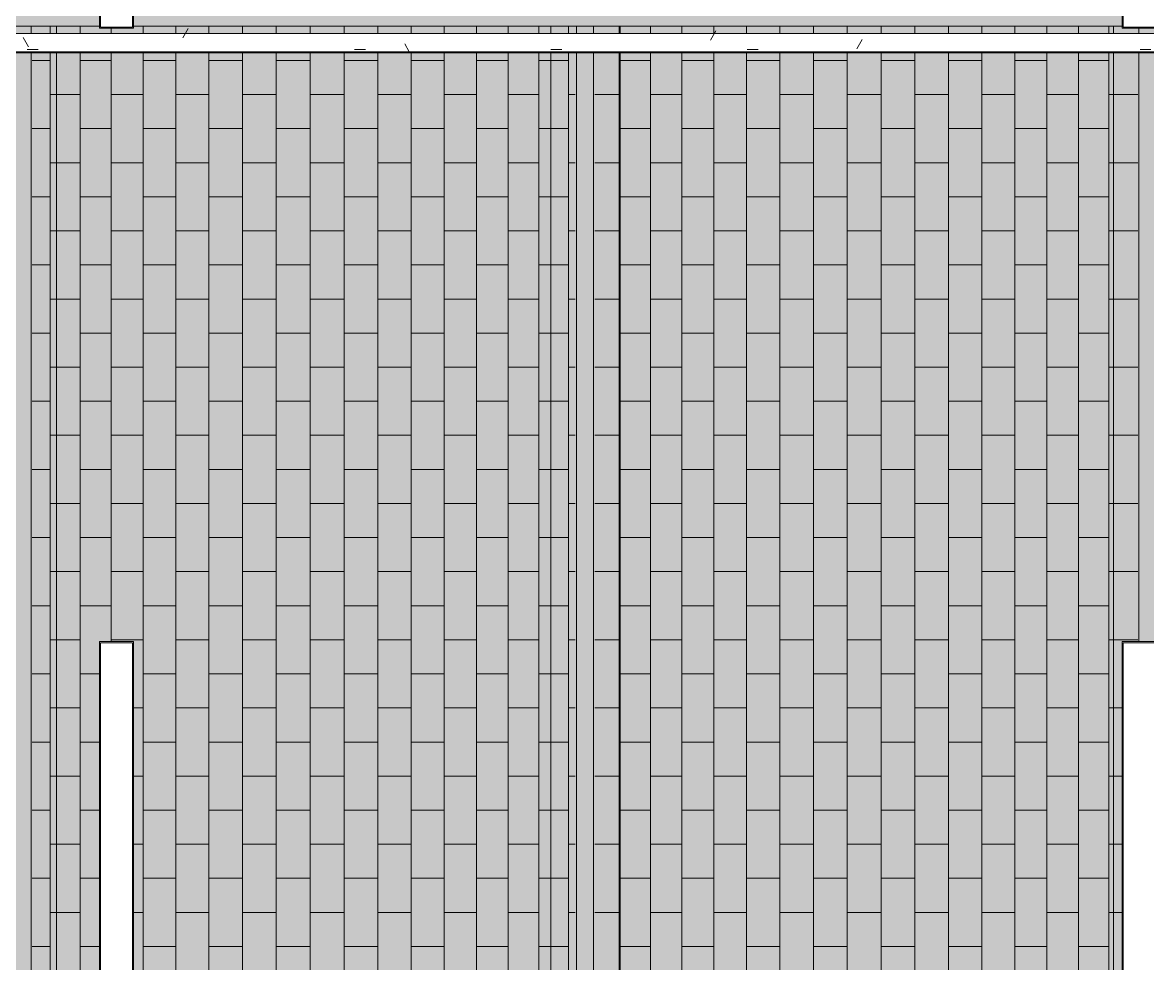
# Model space of a CAD drawing. Header units: inches. Extents: x -956 to 966, y -1111 to 895.
# Drawn here: x -545.8 to -413.8, y 399.6 to 510.1 of the extents above; entities that cross this region are included whole.
import ezdxf

# ---------------------------------------------------------------- set-up
doc = ezdxf.new("R2010")
doc.units = ezdxf.units.IN
doc.header["$MEASUREMENT"] = 0
for name, color, linetype, lineweight in [('A-CLNG', 13, 'Continuous', 13), ('A-CLNG-PATT', 13, 'Continuous', 13), ('E-LITE-EQPM', 33, 'Continuous', 9), ('I-WALL', 2, 'Continuous', 13)]:
    doc.layers.add(name, color=color, linetype=linetype, lineweight=lineweight)
pattern_1 = [(0, (0, 0), (30.72, 7.68), [1.267, -21.773, 1.267, -21.773, -122.88]), (0, (0, 0), (30.72, 7.68), [-46.08, 1.267, -44.813, 1.267, -21.773, -53.76]), (0, (0, 0), (30.72, 7.68), [-115.2, 1.267, -14.093, 1.267, -37.133]), (120, (11.52, 3.84), (-22.011075, 22.7643), [1.267, -21.773, 1.267, -21.773, -122.88]), (120, (11.52, 3.84), (-22.011075, 22.7643), [-46.08, 1.267, -44.813, 1.267, -21.773, -53.76]), (120, (11.52, 3.84), (-22.011075, 22.7643), [-115.2, 1.267, -14.093, 1.267, -37.133]), (240, (15.36, 19.2), (-8.708925, -30.4443), [1.267, -21.773, 1.267, -21.773, -122.88]), (240, (15.36, 19.2), (-8.708925, -30.4443), [-46.08, 1.267, -44.813, 1.267, -21.773, -53.76]), (240, (15.36, 19.2), (-8.708925, -30.4443), [-115.2, 1.267, -14.093, 1.267, -37.133])]

# ---------------------------------------------------------------- blocks, each defined once
blk = doc.blocks.new('FP_1_10-7TH FLOOR TELECOM OVERHEAD ROUTING PLAN')
at = {"layer": 'A-CLNG-PATT', "color": 50}
for p, q in [((-475.71, 509.63), (-475.71, 508.76)), ((-472.15, 509.63), (-472.15, 508.76)), ((-468.47, 509.63), (-468.47, 508.76)), ((-464.71, 509.63), (-464.71, 508.76)), ((-460.87, 509.63), (-460.87, 508.76)), ((-456.96, 509.63), (-456.96, 508.76)), ((-453.02, 509.63), (-453.02, 508.76)), ((-449.05, 509.63), (-449.05, 508.76)), ((-445.07, 509.63), (-445.07, 508.76)), ((-441.1, 509.63), (-441.1, 508.76)), ((-437.15, 509.63), (-437.15, 508.76)), ((-433.24, 509.63), (-433.24, 508.76)), ((-429.39, 509.63), (-429.39, 508.76)), ((-425.62, 509.63), (-425.62, 508.76)), ((-421.93, 509.63), (-421.93, 508.76)), ((-418.35, 509.63), (-418.35, 508.76)), ((-475.71, 506.51), (-475.71, 292.63)), ((-472.15, 505.61), (-475.71, 505.61)), ((-472.15, 506.51), (-472.15, 292.63)), ((-468.47, 506.51), (-468.47, 292.63)), ((-464.71, 505.61), (-468.47, 505.61)), ((-464.71, 506.51), (-464.71, 292.63)), ((-460.87, 506.51), (-460.87, 292.63)), ((-456.96, 505.61), (-460.87, 505.61)), ((-456.96, 506.51), (-456.96, 292.63)), ((-453.02, 506.51), (-453.02, 292.63)), ((-449.05, 505.61), (-453.02, 505.61)), ((-449.05, 506.51), (-449.05, 292.63)), ((-445.07, 506.51), (-445.07, 292.63)), ((-441.1, 505.61), (-445.07, 505.61)), ((-441.1, 506.51), (-441.1, 292.63)), ((-437.15, 506.51), (-437.15, 292.63)), ((-433.24, 505.61), (-437.15, 505.61)), ((-433.24, 506.51), (-433.24, 292.63)), ((-429.39, 506.51), (-429.39, 292.63)), ((-425.62, 505.61), (-429.39, 505.61)), ((-425.62, 506.51), (-425.62, 292.63)), ((-421.93, 506.51), (-421.93, 292.63)), ((-418.35, 505.61), (-421.93, 505.61)), ((-418.35, 506.51), (-418.35, 292.63)), ((-475.82, 501.61), (-478.67, 501.61)), ((-475.71, 501.61), (-475.82, 501.61)), ((-468.47, 501.61), (-472.15, 501.61)), ((-460.87, 501.61), (-464.71, 501.61)), ((-453.02, 501.61), (-456.96, 501.61)), ((-445.07, 501.61), (-449.05, 501.61)), ((-437.15, 501.61), (-441.1, 501.61)), ((-429.39, 501.61), (-433.24, 501.61)), ((-421.93, 501.61), (-425.62, 501.61)), ((-417.82, 501.61), (-418.35, 501.61)), ((-414.97, 501.61), (-417.82, 501.61)), ((-472.15, 497.61), (-475.71, 497.61)), ((-464.71, 497.61), (-468.47, 497.61)), ((-456.96, 497.61), (-460.87, 497.61)), ((-449.05, 497.61), (-453.02, 497.61)), ((-441.1, 497.61), (-445.07, 497.61)), ((-433.24, 497.61), (-437.15, 497.61)), ((-425.62, 497.61), (-429.39, 497.61)), ((-418.35, 497.61), (-421.93, 497.61)), ((-475.82, 493.61), (-478.67, 493.61)), ((-475.71, 493.61), (-475.82, 493.61)), ((-468.47, 493.61), (-472.15, 493.61)), ((-460.87, 493.61), (-464.71, 493.61)), ((-453.02, 493.61), (-456.96, 493.61)), ((-445.07, 493.61), (-449.05, 493.61)), ((-437.15, 493.61), (-441.1, 493.61)), ((-429.39, 493.61), (-433.24, 493.61)), ((-421.93, 493.61), (-425.62, 493.61)), ((-417.82, 493.61), (-418.35, 493.61)), ((-414.97, 493.61), (-417.82, 493.61)), ((-472.15, 489.61), (-475.71, 489.61)), ((-464.71, 489.61), (-468.47, 489.61)), ((-456.96, 489.61), (-460.87, 489.61)), ((-449.05, 489.61), (-453.02, 489.61)), ((-441.1, 489.61), (-445.07, 489.61)), ((-433.24, 489.61), (-437.15, 489.61)), ((-425.62, 489.61), (-429.39, 489.61)), ((-418.35, 489.61), (-421.93, 489.61)), ((-475.82, 485.61), (-478.67, 485.61)), ((-475.71, 485.61), (-475.82, 485.61)), ((-468.47, 485.61), (-472.15, 485.61)), ((-460.87, 485.61), (-464.71, 485.61)), ((-453.02, 485.61), (-456.96, 485.61)), ((-445.07, 485.61), (-449.05, 485.61)), ((-437.15, 485.61), (-441.1, 485.61)), ((-429.39, 485.61), (-433.24, 485.61)), ((-421.93, 485.61), (-425.62, 485.61)), ((-417.82, 485.61), (-418.35, 485.61)), ((-414.97, 485.61), (-417.82, 485.61)), ((-472.15, 481.61), (-475.71, 481.61)), ((-464.71, 481.61), (-468.47, 481.61)), ((-456.96, 481.61), (-460.87, 481.61)), ((-449.05, 481.61), (-453.02, 481.61)), ((-441.1, 481.61), (-445.07, 481.61)), ((-433.24, 481.61), (-437.15, 481.61)), ((-425.62, 481.61), (-429.39, 481.61)), ((-418.35, 481.61), (-421.93, 481.61)), ((-475.82, 477.61), (-478.67, 477.61)), ((-475.71, 477.61), (-475.82, 477.61)), ((-468.47, 477.61), (-472.15, 477.61)), ((-460.87, 477.61), (-464.71, 477.61)), ((-453.02, 477.61), (-456.96, 477.61)), ((-445.07, 477.61), (-449.05, 477.61)), ((-437.15, 477.61), (-441.1, 477.61)), ((-429.39, 477.61), (-433.24, 477.61)), ((-421.93, 477.61), (-425.62, 477.61)), ((-417.82, 477.61), (-418.35, 477.61)), ((-414.97, 477.61), (-417.82, 477.61)), ((-472.15, 473.61), (-475.71, 473.61)), ((-464.71, 473.61), (-468.47, 473.61)), ((-456.96, 473.61), (-460.87, 473.61)), ((-449.05, 473.61), (-453.02, 473.61)), ((-441.1, 473.61), (-445.07, 473.61)), ((-433.24, 473.61), (-437.15, 473.61)), ((-425.62, 473.61), (-429.39, 473.61)), ((-418.35, 473.61), (-421.93, 473.61)), ((-475.82, 469.61), (-478.67, 469.61)), ((-475.71, 469.61), (-475.82, 469.61)), ((-468.47, 469.61), (-472.15, 469.61)), ((-460.87, 469.61), (-464.71, 469.61)), ((-453.02, 469.61), (-456.96, 469.61)), ((-445.07, 469.61), (-449.05, 469.61)), ((-437.15, 469.61), (-441.1, 469.61)), ((-429.39, 469.61), (-433.24, 469.61)), ((-421.93, 469.61), (-425.62, 469.61)), ((-417.82, 469.61), (-418.35, 469.61)), ((-414.97, 469.61), (-417.82, 469.61)), ((-472.15, 465.61), (-475.71, 465.61)), ((-464.71, 465.61), (-468.47, 465.61)), ((-456.96, 465.61), (-460.87, 465.61)), ((-449.05, 465.61), (-453.02, 465.61)), ((-441.1, 465.61), (-445.07, 465.61)), ((-433.24, 465.61), (-437.15, 465.61)), ((-425.62, 465.61), (-429.39, 465.61)), ((-418.35, 465.61), (-421.93, 465.61)), ((-475.82, 461.61), (-478.67, 461.61)), ((-475.71, 461.61), (-475.82, 461.61)), ((-468.47, 461.61), (-472.15, 461.61)), ((-460.87, 461.61), (-464.71, 461.61)), ((-453.02, 461.61), (-456.96, 461.61)), ((-445.07, 461.61), (-449.05, 461.61)), ((-437.15, 461.61), (-441.1, 461.61)), ((-429.39, 461.61), (-433.24, 461.61)), ((-421.93, 461.61), (-425.62, 461.61)), ((-417.82, 461.61), (-418.35, 461.61)), ((-414.97, 461.61), (-417.82, 461.61)), ((-472.15, 457.61), (-475.71, 457.61)), ((-464.71, 457.61), (-468.47, 457.61)), ((-456.96, 457.61), (-460.87, 457.61)), ((-449.05, 457.61), (-453.02, 457.61)), ((-441.1, 457.61), (-445.07, 457.61)), ((-433.24, 457.61), (-437.15, 457.61)), ((-425.62, 457.61), (-429.39, 457.61)), ((-418.35, 457.61), (-421.93, 457.61)), ((-475.82, 453.61), (-478.67, 453.61)), ((-475.71, 453.61), (-475.82, 453.61)), ((-468.47, 453.61), (-472.15, 453.61)), ((-460.87, 453.61), (-464.71, 453.61)), ((-453.02, 453.61), (-456.96, 453.61)), ((-445.07, 453.61), (-449.05, 453.61)), ((-437.15, 453.61), (-441.1, 453.61)), ((-429.39, 453.61), (-433.24, 453.61)), ((-421.93, 453.61), (-425.62, 453.61)), ((-417.82, 453.61), (-418.35, 453.61)), ((-414.97, 453.61), (-417.82, 453.61)), ((-472.15, 449.61), (-475.71, 449.61)), ((-464.71, 449.61), (-468.47, 449.61)), ((-456.96, 449.61), (-460.87, 449.61)), ((-449.05, 449.61), (-453.02, 449.61)), ((-441.1, 449.61), (-445.07, 449.61)), ((-433.24, 449.61), (-437.15, 449.61)), ((-425.62, 449.61), (-429.39, 449.61)), ((-418.35, 449.61), (-421.93, 449.61)), ((-475.82, 445.61), (-478.67, 445.61)), ((-475.71, 445.61), (-475.82, 445.61)), ((-468.47, 445.61), (-472.15, 445.61)), ((-460.87, 445.61), (-464.71, 445.61)), ((-453.02, 445.61), (-456.96, 445.61)), ((-445.07, 445.61), (-449.05, 445.61)), ((-437.15, 445.61), (-441.1, 445.61)), ((-429.39, 445.61), (-433.24, 445.61)), ((-421.93, 445.61), (-425.62, 445.61)), ((-417.82, 445.61), (-418.35, 445.61)), ((-414.97, 445.61), (-417.82, 445.61)), ((-472.15, 441.61), (-475.71, 441.61)), ((-464.71, 441.61), (-468.47, 441.61)), ((-456.96, 441.61), (-460.87, 441.61)), ((-449.05, 441.61), (-453.02, 441.61)), ((-441.1, 441.61), (-445.07, 441.61)), ((-433.24, 441.61), (-437.15, 441.61)), ((-425.62, 441.61), (-429.39, 441.61)), ((-418.35, 441.61), (-421.93, 441.61)), ((-475.82, 437.61), (-478.67, 437.61)), ((-475.71, 437.61), (-475.82, 437.61)), ((-468.47, 437.61), (-472.15, 437.61)), ((-460.87, 437.61), (-464.71, 437.61)), ((-453.02, 437.61), (-456.96, 437.61)), ((-445.07, 437.61), (-449.05, 437.61)), ((-437.15, 437.61), (-441.1, 437.61)), ((-429.39, 437.61), (-433.24, 437.61)), ((-421.93, 437.61), (-425.62, 437.61)), ((-417.82, 437.61), (-418.35, 437.61)), ((-414.97, 437.61), (-417.82, 437.61)), ((-472.15, 433.61), (-475.71, 433.61)), ((-464.71, 433.61), (-468.47, 433.61)), ((-456.96, 433.61), (-460.87, 433.61)), ((-449.05, 433.61), (-453.02, 433.61)), ((-441.1, 433.61), (-445.07, 433.61)), ((-433.24, 433.61), (-437.15, 433.61)), ((-425.62, 433.61), (-429.39, 433.61)), ((-418.35, 433.61), (-421.93, 433.61)), ((-475.82, 429.61), (-478.67, 429.61)), ((-475.71, 429.61), (-475.82, 429.61)), ((-468.47, 429.61), (-472.15, 429.61)), ((-460.87, 429.61), (-464.71, 429.61)), ((-453.02, 429.61), (-456.96, 429.61)), ((-445.07, 429.61), (-449.05, 429.61)), ((-437.15, 429.61), (-441.1, 429.61)), ((-429.39, 429.61), (-433.24, 429.61)), ((-421.93, 429.61), (-425.62, 429.61)), ((-417.82, 429.61), (-418.35, 429.61)), ((-416.8, 429.61), (-417.82, 429.61)), ((-472.15, 425.61), (-475.71, 425.61)), ((-464.71, 425.61), (-468.47, 425.61)), ((-456.96, 425.61), (-460.87, 425.61)), ((-449.05, 425.61), (-453.02, 425.61)), ((-441.1, 425.61), (-445.07, 425.61)), ((-433.24, 425.61), (-437.15, 425.61)), ((-425.62, 425.61), (-429.39, 425.61)), ((-418.35, 425.61), (-421.93, 425.61)), ((-475.82, 421.61), (-478.67, 421.61)), ((-475.71, 421.61), (-475.82, 421.61)), ((-468.47, 421.61), (-472.15, 421.61)), ((-460.87, 421.61), (-464.71, 421.61)), ((-453.02, 421.61), (-456.96, 421.61)), ((-445.07, 421.61), (-449.05, 421.61)), ((-437.15, 421.61), (-441.1, 421.61)), ((-429.39, 421.61), (-433.24, 421.61)), ((-421.93, 421.61), (-425.62, 421.61)), ((-417.82, 421.61), (-418.35, 421.61)), ((-416.8, 421.61), (-417.82, 421.61)), ((-472.15, 417.61), (-475.71, 417.61)), ((-464.71, 417.61), (-468.47, 417.61)), ((-456.96, 417.61), (-460.87, 417.61)), ((-449.05, 417.61), (-453.02, 417.61)), ((-441.1, 417.61), (-445.07, 417.61)), ((-433.24, 417.61), (-437.15, 417.61)), ((-425.62, 417.61), (-429.39, 417.61)), ((-418.35, 417.61), (-421.93, 417.61)), ((-475.82, 413.61), (-478.67, 413.61)), ((-475.71, 413.61), (-475.82, 413.61)), ((-468.47, 413.61), (-472.15, 413.61)), ((-460.87, 413.61), (-464.71, 413.61)), ((-453.02, 413.61), (-456.96, 413.61)), ((-445.07, 413.61), (-449.05, 413.61)), ((-437.15, 413.61), (-441.1, 413.61)), ((-429.39, 413.61), (-433.24, 413.61)), ((-421.93, 413.61), (-425.62, 413.61)), ((-417.82, 413.61), (-418.35, 413.61)), ((-416.8, 413.61), (-417.82, 413.61)), ((-472.15, 409.61), (-475.71, 409.61)), ((-464.71, 409.61), (-468.47, 409.61)), ((-456.96, 409.61), (-460.87, 409.61)), ((-449.05, 409.61), (-453.02, 409.61)), ((-441.1, 409.61), (-445.07, 409.61)), ((-433.24, 409.61), (-437.15, 409.61)), ((-425.62, 409.61), (-429.39, 409.61)), ((-418.35, 409.61), (-421.93, 409.61)), ((-475.82, 405.61), (-478.67, 405.61)), ((-475.71, 405.61), (-475.82, 405.61)), ((-468.47, 405.61), (-472.15, 405.61)), ((-460.87, 405.61), (-464.71, 405.61)), ((-453.02, 405.61), (-456.96, 405.61)), ((-445.07, 405.61), (-449.05, 405.61)), ((-437.15, 405.61), (-441.1, 405.61)), ((-429.39, 405.61), (-433.24, 405.61)), ((-421.93, 405.61), (-425.62, 405.61)), ((-417.82, 405.61), (-418.35, 405.61)), ((-416.8, 405.61), (-417.82, 405.61)), ((-472.15, 401.61), (-475.71, 401.61)), ((-464.71, 401.61), (-468.47, 401.61)), ((-456.96, 401.61), (-460.87, 401.61)), ((-449.05, 401.61), (-453.02, 401.61)), ((-441.1, 401.61), (-445.07, 401.61)), ((-433.24, 401.61), (-437.15, 401.61)), ((-425.62, 401.61), (-429.39, 401.61)), ((-418.35, 401.61), (-421.93, 401.61))]:
    blk.add_line(p, q, dxfattribs=at)
blk = doc.blocks.new('FP_1_11-7TH FLOOR TELECOM OVERHEAD ROUTING PLAN')
at = {"layer": 'A-CLNG-PATT', "color": 50}
for p, q in [((-542.59, 509.63), (-542.59, 508.76)), ((-539.06, 509.63), (-539.06, 508.76)), ((-531.66, 509.63), (-531.66, 508.76)), ((-527.84, 509.63), (-527.84, 508.76)), ((-523.95, 509.63), (-523.95, 508.76)), ((-520.02, 509.63), (-520.02, 508.76)), ((-516.05, 509.63), (-516.05, 508.76)), ((-512.07, 509.63), (-512.07, 508.76)), ((-508.09, 509.63), (-508.09, 508.76)), ((-504.14, 509.63), (-504.14, 508.76)), ((-500.22, 509.63), (-500.22, 508.76)), ((-496.35, 509.63), (-496.35, 508.76)), ((-492.56, 509.63), (-492.56, 508.76)), ((-488.85, 509.63), (-488.85, 508.76)), ((-485.24, 509.63), (-485.24, 508.76)), ((-481.75, 509.63), (-481.75, 508.76)), ((-535.41, 509.39), (-535.41, 508.76)), ((-542.59, 505.61), (-544.67, 505.61)), ((-542.59, 506.51), (-542.59, 292.63)), ((-539.06, 506.51), (-539.06, 292.63)), ((-535.41, 505.61), (-539.06, 505.61)), ((-535.41, 506.51), (-535.41, 437.39)), ((-531.66, 506.51), (-531.66, 292.63)), ((-527.84, 505.61), (-531.66, 505.61)), ((-527.84, 506.51), (-527.84, 292.63)), ((-523.95, 506.51), (-523.95, 292.63)), ((-520.02, 505.61), (-523.95, 505.61)), ((-520.02, 506.51), (-520.02, 292.63)), ((-516.05, 506.51), (-516.05, 292.63)), ((-512.07, 505.61), (-516.05, 505.61)), ((-512.07, 506.51), (-512.07, 292.63)), ((-508.09, 506.51), (-508.09, 292.63)), ((-504.14, 505.61), (-508.09, 505.61)), ((-504.14, 506.51), (-504.14, 292.63)), ((-500.22, 506.51), (-500.22, 292.63)), ((-496.35, 505.61), (-500.22, 505.61)), ((-496.35, 506.51), (-496.35, 292.63)), ((-492.56, 506.51), (-492.56, 292.63)), ((-488.85, 505.61), (-492.56, 505.61)), ((-488.85, 506.51), (-488.85, 292.63)), ((-485.24, 506.51), (-485.24, 292.63)), ((-483.82, 505.61), (-485.24, 505.61)), ((-481.75, 505.61), (-483.82, 505.61)), ((-481.75, 506.51), (-481.75, 292.63)), ((-541.82, 501.61), (-542.59, 501.61)), ((-539.06, 501.61), (-541.82, 501.61)), ((-531.66, 501.61), (-535.41, 501.61)), ((-523.95, 501.61), (-527.84, 501.61)), ((-516.05, 501.61), (-520.02, 501.61)), ((-508.09, 501.61), (-512.07, 501.61)), ((-500.22, 501.61), (-504.14, 501.61)), ((-492.56, 501.61), (-496.35, 501.61)), ((-485.24, 501.61), (-488.85, 501.61)), ((-480.97, 501.61), (-481.75, 501.61)), ((-542.59, 497.61), (-544.67, 497.61)), ((-535.41, 497.61), (-539.06, 497.61)), ((-527.84, 497.61), (-531.66, 497.61)), ((-520.02, 497.61), (-523.95, 497.61)), ((-512.07, 497.61), (-516.05, 497.61)), ((-504.14, 497.61), (-508.09, 497.61)), ((-496.35, 497.61), (-500.22, 497.61)), ((-488.85, 497.61), (-492.56, 497.61)), ((-483.82, 497.61), (-485.24, 497.61)), ((-481.75, 497.61), (-483.82, 497.61)), ((-541.82, 493.61), (-542.59, 493.61)), ((-539.06, 493.61), (-541.82, 493.61)), ((-531.66, 493.61), (-535.41, 493.61)), ((-523.95, 493.61), (-527.84, 493.61)), ((-516.05, 493.61), (-520.02, 493.61)), ((-508.09, 493.61), (-512.07, 493.61)), ((-500.22, 493.61), (-504.14, 493.61)), ((-492.56, 493.61), (-496.35, 493.61)), ((-485.24, 493.61), (-488.85, 493.61)), ((-480.97, 493.61), (-481.75, 493.61)), ((-542.59, 489.61), (-544.67, 489.61)), ((-535.41, 489.61), (-539.06, 489.61)), ((-527.84, 489.61), (-531.66, 489.61)), ((-520.02, 489.61), (-523.95, 489.61)), ((-512.07, 489.61), (-516.05, 489.61)), ((-504.14, 489.61), (-508.09, 489.61)), ((-496.35, 489.61), (-500.22, 489.61)), ((-488.85, 489.61), (-492.56, 489.61)), ((-483.82, 489.61), (-485.24, 489.61)), ((-481.75, 489.61), (-483.82, 489.61)), ((-541.82, 485.61), (-542.59, 485.61)), ((-539.06, 485.61), (-541.82, 485.61)), ((-531.66, 485.61), (-535.41, 485.61)), ((-523.95, 485.61), (-527.84, 485.61)), ((-516.05, 485.61), (-520.02, 485.61)), ((-508.09, 485.61), (-512.07, 485.61)), ((-500.22, 485.61), (-504.14, 485.61)), ((-492.56, 485.61), (-496.35, 485.61)), ((-485.24, 485.61), (-488.85, 485.61)), ((-480.97, 485.61), (-481.75, 485.61)), ((-542.59, 481.61), (-544.67, 481.61)), ((-535.41, 481.61), (-539.06, 481.61)), ((-527.84, 481.61), (-531.66, 481.61)), ((-520.02, 481.61), (-523.95, 481.61)), ((-512.07, 481.61), (-516.05, 481.61)), ((-504.14, 481.61), (-508.09, 481.61)), ((-496.35, 481.61), (-500.22, 481.61)), ((-488.85, 481.61), (-492.56, 481.61)), ((-483.82, 481.61), (-485.24, 481.61)), ((-481.75, 481.61), (-483.82, 481.61)), ((-541.82, 477.61), (-542.59, 477.61)), ((-539.06, 477.61), (-541.82, 477.61)), ((-531.66, 477.61), (-535.41, 477.61)), ((-523.95, 477.61), (-527.84, 477.61)), ((-516.05, 477.61), (-520.02, 477.61)), ((-508.09, 477.61), (-512.07, 477.61)), ((-500.22, 477.61), (-504.14, 477.61)), ((-492.56, 477.61), (-496.35, 477.61)), ((-485.24, 477.61), (-488.85, 477.61)), ((-480.97, 477.61), (-481.75, 477.61)), ((-542.59, 473.61), (-544.67, 473.61)), ((-535.41, 473.61), (-539.06, 473.61)), ((-527.84, 473.61), (-531.66, 473.61)), ((-520.02, 473.61), (-523.95, 473.61)), ((-512.07, 473.61), (-516.05, 473.61)), ((-504.14, 473.61), (-508.09, 473.61)), ((-496.35, 473.61), (-500.22, 473.61)), ((-488.85, 473.61), (-492.56, 473.61)), ((-483.82, 473.61), (-485.24, 473.61)), ((-481.75, 473.61), (-483.82, 473.61)), ((-541.82, 469.61), (-542.59, 469.61)), ((-539.06, 469.61), (-541.82, 469.61)), ((-531.66, 469.61), (-535.41, 469.61)), ((-523.95, 469.61), (-527.84, 469.61)), ((-516.05, 469.61), (-520.02, 469.61)), ((-508.09, 469.61), (-512.07, 469.61)), ((-500.22, 469.61), (-504.14, 469.61)), ((-492.56, 469.61), (-496.35, 469.61)), ((-485.24, 469.61), (-488.85, 469.61)), ((-480.97, 469.61), (-481.75, 469.61)), ((-542.59, 465.61), (-544.67, 465.61)), ((-535.41, 465.61), (-539.06, 465.61)), ((-527.84, 465.61), (-531.66, 465.61)), ((-520.02, 465.61), (-523.95, 465.61)), ((-512.07, 465.61), (-516.05, 465.61)), ((-504.14, 465.61), (-508.09, 465.61)), ((-496.35, 465.61), (-500.22, 465.61)), ((-488.85, 465.61), (-492.56, 465.61)), ((-483.82, 465.61), (-485.24, 465.61)), ((-481.75, 465.61), (-483.82, 465.61)), ((-541.82, 461.61), (-542.59, 461.61)), ((-539.06, 461.61), (-541.82, 461.61)), ((-531.66, 461.61), (-535.41, 461.61)), ((-523.95, 461.61), (-527.84, 461.61)), ((-516.05, 461.61), (-520.02, 461.61)), ((-508.09, 461.61), (-512.07, 461.61)), ((-500.22, 461.61), (-504.14, 461.61)), ((-492.56, 461.61), (-496.35, 461.61)), ((-485.24, 461.61), (-488.85, 461.61)), ((-480.97, 461.61), (-481.75, 461.61)), ((-542.59, 457.61), (-544.67, 457.61)), ((-535.41, 457.61), (-539.06, 457.61)), ((-527.84, 457.61), (-531.66, 457.61)), ((-520.02, 457.61), (-523.95, 457.61)), ((-512.07, 457.61), (-516.05, 457.61)), ((-504.14, 457.61), (-508.09, 457.61)), ((-496.35, 457.61), (-500.22, 457.61)), ((-488.85, 457.61), (-492.56, 457.61)), ((-483.82, 457.61), (-485.24, 457.61)), ((-481.75, 457.61), (-483.82, 457.61)), ((-541.82, 453.61), (-542.59, 453.61)), ((-539.06, 453.61), (-541.82, 453.61)), ((-531.66, 453.61), (-535.41, 453.61)), ((-523.95, 453.61), (-527.84, 453.61)), ((-516.05, 453.61), (-520.02, 453.61)), ((-508.09, 453.61), (-512.07, 453.61)), ((-500.22, 453.61), (-504.14, 453.61)), ((-492.56, 453.61), (-496.35, 453.61)), ((-485.24, 453.61), (-488.85, 453.61)), ((-480.97, 453.61), (-481.75, 453.61)), ((-542.59, 449.61), (-544.67, 449.61)), ((-535.41, 449.61), (-539.06, 449.61)), ((-527.84, 449.61), (-531.66, 449.61)), ((-520.02, 449.61), (-523.95, 449.61)), ((-512.07, 449.61), (-516.05, 449.61)), ((-504.14, 449.61), (-508.09, 449.61)), ((-496.35, 449.61), (-500.22, 449.61)), ((-488.85, 449.61), (-492.56, 449.61)), ((-483.82, 449.61), (-485.24, 449.61)), ((-481.75, 449.61), (-483.82, 449.61)), ((-541.82, 445.61), (-542.59, 445.61)), ((-539.06, 445.61), (-541.82, 445.61)), ((-531.66, 445.61), (-535.41, 445.61)), ((-523.95, 445.61), (-527.84, 445.61)), ((-516.05, 445.61), (-520.02, 445.61)), ((-508.09, 445.61), (-512.07, 445.61)), ((-500.22, 445.61), (-504.14, 445.61)), ((-492.56, 445.61), (-496.35, 445.61)), ((-485.24, 445.61), (-488.85, 445.61)), ((-480.97, 445.61), (-481.75, 445.61)), ((-542.59, 441.61), (-544.67, 441.61)), ((-535.41, 441.61), (-539.06, 441.61)), ((-527.84, 441.61), (-531.66, 441.61)), ((-520.02, 441.61), (-523.95, 441.61)), ((-512.07, 441.61), (-516.05, 441.61)), ((-504.14, 441.61), (-508.09, 441.61)), ((-496.35, 441.61), (-500.22, 441.61)), ((-488.85, 441.61), (-492.56, 441.61)), ((-483.82, 441.61), (-485.24, 441.61)), ((-481.75, 441.61), (-483.82, 441.61)), ((-541.82, 437.61), (-542.59, 437.61)), ((-539.06, 437.61), (-541.82, 437.61)), ((-531.66, 437.61), (-535.41, 437.61)), ((-523.95, 437.61), (-527.84, 437.61)), ((-516.05, 437.61), (-520.02, 437.61)), ((-508.09, 437.61), (-512.07, 437.61)), ((-500.22, 437.61), (-504.14, 437.61)), ((-492.56, 437.61), (-496.35, 437.61)), ((-485.24, 437.61), (-488.85, 437.61)), ((-480.97, 437.61), (-481.75, 437.61)), ((-542.59, 433.61), (-544.67, 433.61)), ((-536.79, 433.61), (-539.06, 433.61)), ((-527.84, 433.61), (-531.66, 433.61)), ((-520.02, 433.61), (-523.95, 433.61)), ((-512.07, 433.61), (-516.05, 433.61)), ((-504.14, 433.61), (-508.09, 433.61)), ((-496.35, 433.61), (-500.22, 433.61)), ((-488.85, 433.61), (-492.56, 433.61)), ((-483.82, 433.61), (-485.24, 433.61)), ((-481.75, 433.61), (-483.82, 433.61)), ((-541.82, 429.61), (-542.59, 429.61)), ((-539.06, 429.61), (-541.82, 429.61)), ((-531.66, 429.61), (-532.8, 429.61)), ((-523.95, 429.61), (-527.84, 429.61)), ((-516.05, 429.61), (-520.02, 429.61)), ((-508.09, 429.61), (-512.07, 429.61)), ((-500.22, 429.61), (-504.14, 429.61)), ((-492.56, 429.61), (-496.35, 429.61)), ((-485.24, 429.61), (-488.85, 429.61)), ((-480.97, 429.61), (-481.75, 429.61)), ((-542.59, 425.61), (-544.67, 425.61)), ((-536.8, 425.61), (-539.06, 425.61)), ((-527.84, 425.61), (-531.66, 425.61)), ((-520.02, 425.61), (-523.95, 425.61)), ((-512.07, 425.61), (-516.05, 425.61)), ((-504.14, 425.61), (-508.09, 425.61)), ((-496.35, 425.61), (-500.22, 425.61)), ((-488.85, 425.61), (-492.56, 425.61)), ((-483.82, 425.61), (-485.24, 425.61)), ((-481.75, 425.61), (-483.82, 425.61)), ((-541.82, 421.61), (-542.59, 421.61)), ((-539.06, 421.61), (-541.82, 421.61)), ((-531.66, 421.61), (-532.8, 421.61)), ((-523.95, 421.61), (-527.84, 421.61)), ((-516.05, 421.61), (-520.02, 421.61)), ((-508.09, 421.61), (-512.07, 421.61)), ((-500.22, 421.61), (-504.14, 421.61)), ((-492.56, 421.61), (-496.35, 421.61)), ((-485.24, 421.61), (-488.85, 421.61)), ((-480.97, 421.61), (-481.75, 421.61)), ((-542.59, 417.61), (-544.67, 417.61)), ((-536.8, 417.61), (-539.06, 417.61)), ((-527.84, 417.61), (-531.66, 417.61)), ((-520.02, 417.61), (-523.95, 417.61)), ((-512.07, 417.61), (-516.05, 417.61)), ((-504.14, 417.61), (-508.09, 417.61)), ((-496.35, 417.61), (-500.22, 417.61)), ((-488.85, 417.61), (-492.56, 417.61)), ((-483.82, 417.61), (-485.24, 417.61)), ((-481.75, 417.61), (-483.82, 417.61)), ((-541.82, 413.61), (-542.59, 413.61)), ((-539.06, 413.61), (-541.82, 413.61)), ((-531.66, 413.61), (-532.8, 413.61)), ((-523.95, 413.61), (-527.84, 413.61)), ((-516.05, 413.61), (-520.02, 413.61)), ((-508.09, 413.61), (-512.07, 413.61)), ((-500.22, 413.61), (-504.14, 413.61)), ((-492.56, 413.61), (-496.35, 413.61)), ((-485.24, 413.61), (-488.85, 413.61)), ((-480.97, 413.61), (-481.75, 413.61)), ((-542.59, 409.61), (-544.67, 409.61)), ((-536.8, 409.61), (-539.06, 409.61)), ((-527.84, 409.61), (-531.66, 409.61)), ((-520.02, 409.61), (-523.95, 409.61)), ((-512.07, 409.61), (-516.05, 409.61)), ((-504.14, 409.61), (-508.09, 409.61)), ((-496.35, 409.61), (-500.22, 409.61)), ((-488.85, 409.61), (-492.56, 409.61)), ((-483.82, 409.61), (-485.24, 409.61)), ((-481.75, 409.61), (-483.82, 409.61)), ((-541.82, 405.61), (-542.59, 405.61)), ((-539.06, 405.61), (-541.82, 405.61)), ((-531.66, 405.61), (-532.8, 405.61)), ((-523.95, 405.61), (-527.84, 405.61)), ((-516.05, 405.61), (-520.02, 405.61)), ((-508.09, 405.61), (-512.07, 405.61)), ((-500.22, 405.61), (-504.14, 405.61)), ((-492.56, 405.61), (-496.35, 405.61)), ((-485.24, 405.61), (-488.85, 405.61)), ((-480.97, 405.61), (-481.75, 405.61)), ((-542.59, 401.61), (-544.67, 401.61)), ((-536.8, 401.61), (-539.06, 401.61)), ((-527.84, 401.61), (-531.66, 401.61)), ((-520.02, 401.61), (-523.95, 401.61)), ((-512.07, 401.61), (-516.05, 401.61)), ((-504.14, 401.61), (-508.09, 401.61)), ((-496.35, 401.61), (-500.22, 401.61)), ((-488.85, 401.61), (-492.56, 401.61)), ((-483.82, 401.61), (-485.24, 401.61)), ((-481.75, 401.61), (-483.82, 401.61))]:
    blk.add_line(p, q, dxfattribs=at)
blk = doc.blocks.new('7th Floor Vault - 7th Floor Vault-2429340-7TH FLOOR TELECOM OVERHEAD ROUTING PLAN')
at = {"layer": 'A-CLNG', "color": 10, "lineweight": 9}
for p, q in [((-541.82, 509.63), (-549.82, 509.63)), ((-546.82, 509.63), (-544.82, 509.63)), ((-541.84, 509.63), (-544.82, 509.63)), ((-544.82, 509.63), (-541.82, 509.63)), ((-544.82, 508.76), (-544.82, 509.63)), ((-544.82, 509.63), (-541.82, 509.63)), ((-536.81, 509.63), (-541.84, 509.63)), ((-541.82, 508.76), (-541.82, 509.63)), ((-541.82, 508.76), (-541.82, 509.63)), ((-541.82, 509.63), (-536.8, 509.63)), ((-483.8, 509.63), (-532.82, 509.63)), ((-532.8, 509.63), (-483.82, 509.63)), ((-475.82, 509.63), (-483.82, 509.63)), ((-483.82, 508.76), (-483.82, 509.63)), ((-483.82, 509.63), (-480.82, 509.63)), ((-483.82, 508.76), (-483.82, 509.63)), ((-483.82, 509.63), (-480.82, 509.63)), ((-480.82, 509.63), (-483.8, 509.63)), ((-480.82, 508.76), (-480.82, 509.63)), ((-480.82, 509.63), (-478.82, 509.63)), ((-475.84, 509.63), (-478.82, 509.63)), ((-478.82, 509.63), (-475.82, 509.63)), ((-478.82, 508.76), (-478.82, 509.63)), ((-478.82, 509.63), (-475.82, 509.63)), ((-454.57, 509.63), (-475.84, 509.63)), ((-475.82, 508.76), (-475.82, 509.63)), ((-475.82, 508.76), (-475.82, 509.63)), ((-475.82, 509.63), (-417.82, 509.63)), ((-417.8, 509.63), (-454.57, 509.63)), ((-416.8, 509.63), (-417.82, 509.63)), ((-417.82, 508.76), (-417.82, 509.63)), ((-417.82, 509.63), (-416.8, 509.63)), ((-417.82, 508.76), (-417.82, 509.63)), ((-417.82, 509.63), (-416.8, 509.63)), ((-416.77, 509.63), (-417.8, 509.63)), ((-414.82, 508.76), (-414.82, 509.39)), ((-544.82, 292.63), (-544.82, 506.51)), ((-541.82, 292.63), (-541.82, 506.51)), ((-541.82, 292.63), (-541.82, 506.51)), ((-483.82, 292.63), (-483.82, 506.51)), ((-483.82, 292.63), (-483.82, 506.51)), ((-480.82, 292.63), (-480.82, 506.51)), ((-478.82, 292.63), (-478.82, 506.51)), ((-475.82, 292.63), (-475.82, 506.51)), ((-475.82, 292.63), (-475.82, 506.51)), ((-417.82, 292.63), (-417.82, 506.51)), ((-417.82, 292.63), (-417.82, 506.51)), ((-414.82, 437.39), (-414.82, 506.51))]:
    blk.add_line(p, q, dxfattribs=at)
for name in ['FP_1_11-7TH FLOOR TELECOM OVERHEAD ROUTING PLAN', 'FP_1_10-7TH FLOOR TELECOM OVERHEAD ROUTING PLAN']:
    blk.add_blockref(name, (0, 0), dxfattribs=at)
blk = doc.blocks.new('Lighting - Pendant-Finelite-HP4-D - HP-4 D-8_-SO-3000K-120-FA-SC-3361575-7TH FLOOR TELECOM OVERHEAD ROUTING PLAN')
at = {"layer": 'E-LITE-EQPM', "color": 9}
for p, q in [((48, 2), (-48, 2)), ((-48, 2), (-48, -2)), ((47.875, 1.875), (-47.875, 1.875)), ((-47.875, 1.875), (-47.875, -1.875)), ((-47.875, 1.875), (47.875, 1.875)), ((-47.875, -1.875), (-47.875, 1.875)), ((47.875, -1.875), (47.875, 1.875)), ((47.875, 1.875), (47.875, -1.875)), ((48, -2), (48, 2)), ((-48, -2), (48, -2)), ((-47.875, -1.875), (47.875, -1.875)), ((47.875, -1.875), (-47.875, -1.875))]:
    blk.add_line(p, q, dxfattribs=at)

msp = doc.modelspace()

# ---------------------------------------------------------------- hatches: boundary and pattern name
at = {"layer": 'A-CLNG-PATT'}
h = msp.add_hatch(dxfattribs=at)
h.set_pattern_fill('FP1_12', color=253, style=0, pattern_type=2)
h.set_pattern_definition(pattern_1)
h.paths.add_polyline_path([(-294.34, -537.62), (-227.98, -537.62), (-227.98, -527.62), (-219.98, -527.62), (-219.98, -509.12), (-210.98, -509.12), (-210.98, -364.18), (-211.98, -364.18), (-211.98, -243.37), (-299.98, -243.37), (-299.98, -537.62)], flags=0)
h.paths.add_polyline_path([(-606.23, -537.62), (-602.07, -537.62), (-602.07, -532.87), (-606.23, -532.87), (-606.23, -535.37)], flags=0)
h.paths.add_polyline_path([(-561.64, -537.62), (-356.48, -537.62), (-356.48, -525.62), (-323.98, -525.62), (-323.98, -537.62), (-305.35, -537.62), (-305.35, -525.37), (-321.35, -525.37), (-321.35, -427.37), (-305.35, -427.37), (-305.35, -243.37), (-386.84, -243.37), (-386.84, -318.61), (-390.84, -318.61), (-390.84, -243.37), (-496.9, -243.37), (-496.9, -318.61), (-500.9, -318.61), (-500.9, -243.37), (-562.04, -243.37), (-562.04, -427.37), (-500.9, -427.37), (-500.9, -402.61), (-496.9, -402.61), (-496.9, -427.37), (-390.84, -427.37), (-390.84, -402.61), (-386.84, -402.61), (-386.84, -427.37), (-370.04, -427.37), (-370.04, -525.37), (-578.04, -525.37), (-578.04, -243.37), (-578.35, -243.37), (-578.35, -528.62), (-563.48, -528.62), (-563.48, -537.62)], flags=0)
h.paths.add_polyline_path([(-567.73, -537.62), (-567.73, -532.87), (-578.07, -532.87), (-578.07, -537.62), (-572.48, -537.62)], flags=0)
h.paths.add_polyline_path([(-352.23, -537.62), (-349.48, -537.62), (-349.48, -529.87), (-352.23, -529.87), (-352.23, -536.61)], flags=0)
h.paths.add_polyline_path([(-680.44, -535.37), (-610.48, -535.37), (-610.48, -528.62), (-583.23, -528.62), (-583.23, -526.62), (-662.91, -526.62), (-662.91, -498.61), (-665.8, -498.61), (-665.8, -402.61), (-661.8, -402.61), (-661.8, -428.62), (-583.23, -428.62), (-583.23, -422.62), (-598.91, -422.62), (-598.91, -386.62), (-662.91, -386.62), (-662.91, -318.61), (-665.8, -318.61), (-665.8, -243.37), (-666.35, -243.37), (-666.35, -246.62), (-730.35, -246.62), (-730.35, -243.37), (-762.35, -243.37), (-762.35, -246.62), (-771.86, -246.62), (-771.86, -288.62), (-694.91, -288.62), (-694.91, -386.62), (-790.91, -386.62), (-790.91, -288.62), (-775.86, -288.62), (-775.86, -246.62), (-842.35, -246.62), (-842.35, -243.37), (-853.35, -243.37), (-853.35, -535.37), (-710.14, -535.37)], flags=0)
h.paths.add_polyline_path([(-834.85, -526.62), (-850.85, -526.62), (-850.85, -428.62), (-706.85, -428.62), (-706.85, -526.62), (-828.94, -526.62)], flags=0)
h.paths.add_polyline_path([(-255.48, -481.68), (-256.53, -481.54), (-257.51, -481.14), (-258.35, -480.49), (-259, -479.65), (-259.4, -478.67), (-259.54, -477.62), (-259.4, -476.57), (-259, -475.59), (-258.35, -474.75), (-257.51, -474.1), (-256.53, -473.7), (-255.48, -473.56), (-254.43, -473.7), (-253.45, -474.1), (-252.6, -474.75), (-251.96, -475.59), (-251.55, -476.57), (-251.41, -477.62), (-251.55, -478.67), (-251.96, -479.65), (-252.6, -480.49), (-253.45, -481.14), (-254.43, -481.54)], flags=0)
h.paths.add_polyline_path([(-255.48, -421.68), (-256.53, -421.54), (-257.51, -421.14), (-258.35, -420.49), (-259, -419.65), (-259.4, -418.67), (-259.54, -417.62), (-259.4, -416.57), (-259, -415.59), (-258.35, -414.75), (-257.51, -414.1), (-256.53, -413.7), (-255.48, -413.56), (-254.43, -413.7), (-253.45, -414.1), (-252.6, -414.75), (-251.96, -415.59), (-251.55, -416.57), (-251.41, -417.62), (-251.55, -418.67), (-251.96, -419.65), (-252.6, -420.49), (-253.45, -421.14), (-254.43, -421.54)], flags=0)
h.paths.add_polyline_path([(-255.48, -361.68), (-256.53, -361.54), (-257.51, -361.14), (-258.35, -360.49), (-259, -359.65), (-259.4, -358.67), (-259.54, -357.62), (-259.4, -356.57), (-259, -355.59), (-258.35, -354.75), (-257.51, -354.1), (-256.53, -353.7), (-255.48, -353.56), (-254.43, -353.7), (-253.45, -354.1), (-252.6, -354.75), (-251.96, -355.59), (-251.55, -356.57), (-251.41, -357.62), (-251.55, -358.67), (-251.96, -359.65), (-252.6, -360.49), (-253.45, -361.14), (-254.43, -361.54)], flags=0)
h.paths.add_polyline_path([(-255.48, -301.68), (-256.53, -301.54), (-257.51, -301.14), (-258.35, -300.49), (-259, -299.65), (-259.4, -298.67), (-259.54, -297.62), (-259.4, -296.57), (-259, -295.59), (-258.35, -294.75), (-257.51, -294.1), (-256.53, -293.7), (-255.48, -293.56), (-254.43, -293.7), (-253.45, -294.1), (-252.6, -294.75), (-251.96, -295.59), (-251.55, -296.57), (-251.41, -297.62), (-251.55, -298.67), (-251.96, -299.65), (-252.6, -300.49), (-253.45, -301.14), (-254.43, -301.54)], flags=0)
h.paths.add_polyline_path([(-661.8, -288.62), (-598.91, -288.62), (-598.91, -252.62), (-583.23, -252.62), (-583.23, -243.37), (-661.8, -243.37), (-661.8, -282.19)], flags=0)
h.paths.add_polyline_path([(-258.35, -241.12), (-257.53, -241.12), (-258.35, -240.49), (-259, -239.65), (-259.4, -238.67), (-259.54, -237.62), (-259.4, -236.57), (-259, -235.59), (-258.35, -234.75), (-257.51, -234.1), (-256.53, -233.7), (-255.48, -233.56), (-254.43, -233.7), (-253.45, -234.1), (-252.6, -234.75), (-251.96, -235.59), (-251.55, -236.57), (-251.41, -237.62), (-251.55, -238.67), (-251.96, -239.65), (-252.6, -240.49), (-253.42, -241.12), (-211.98, -241.12), (-211.98, -209.62), (-299.98, -209.62), (-299.98, -241.12), (-259, -241.12)], flags=0)
h.paths.add_polyline_path([(-578.35, -241.12), (-578.04, -241.12), (-578.04, -231.37), (-562.04, -231.37), (-562.04, -241.12), (-500.9, -241.12), (-500.9, -222.61), (-496.9, -222.61), (-496.9, -241.12), (-390.84, -241.12), (-390.84, -222.61), (-386.84, -222.61), (-386.84, -241.12), (-305.35, -241.12), (-305.35, -209.62), (-363.1, -209.62), (-363.1, -212.62), (-337.6, -212.62), (-337.6, -238.12), (-363.1, -238.12), (-363.1, -213.62), (-559.1, -213.62), (-559.1, -209.62), (-578.35, -209.62), (-578.35, -235.91)], flags=0)
h.paths.add_polyline_path([(-621.04, -241.12), (-583.23, -241.12), (-583.23, -209.62), (-666.35, -209.62), (-666.35, -241.12), (-665.8, -241.12), (-665.8, -222.61), (-661.8, -222.61), (-661.8, -241.12), (-650.74, -241.12)], flags=0)
h.paths.add_polyline_path([(-842.35, -241.12), (-842.35, -209.62), (-853.35, -209.62), (-853.35, -241.12)], flags=0)
h.paths.add_polyline_path([(-762.35, -241.12), (-730.35, -241.12), (-730.35, -209.62), (-762.35, -209.62), (-762.35, -222.78)], flags=0)
h.paths.add_polyline_path([(-578.35, -207.37), (-559.1, -207.37), (-559.1, -197.62), (-578.35, -197.62), (-578.35, -202.98)], flags=0)
h.paths.add_polyline_path([(-363.1, -207.37), (-305.35, -207.37), (-305.35, -197.62), (-363.1, -197.62), (-363.1, -202.98)], flags=0)
h.paths.add_polyline_path([(-294.34, -207.37), (-211.98, -207.37), (-211.98, -186.24), (-210.98, -186.24), (-210.98, -48.37), (45.27, -48.37), (45.27, -53.62), (99.27, -53.62), (99.27, -48.37), (317.04, -48.37), (317.04, 11.88), (228.2, 11.88), (228.2, 5.39), (224.2, 5.39), (224.2, 11.88), (-11.8, 11.88), (-11.8, 5.39), (-15.8, 5.39), (-15.8, 11.88), (-363.1, 11.88), (-363.1, 37.38), (-340.48, 37.38), (-340.48, 40.38), (-412.8, 40.38), (-412.8, 8.88), (-336.96, 8.84), (-336.96, 6.63), (-412.8, 6.63), (-412.8, 5.39), (-416.8, 5.39), (-416.8, 6.63), (-532.8, 6.63), (-532.8, 5.39), (-536.8, 5.39), (-536.8, 6.63), (-652.8, 6.63), (-652.8, 5.39), (-656.8, 5.39), (-656.8, 6.63), (-772.86, 6.63), (-772.86, 5.39), (-776.86, 5.39), (-776.86, 6.63), (-853.35, 6.63), (-853.35, -192.24), (-838.91, -192.24), (-838.91, -190.24), (-318.91, -190.24), (-318.91, -192.24), (-299.98, -192.24), (-299.98, -207.37)], flags=0)
h.paths.add_polyline_path([(-583.23, -207.37), (-583.23, -197.62), (-666.35, -197.62), (-666.35, -207.37), (-591.34, -207.37)], flags=0)
h.paths.add_polyline_path([(-853.35, -207.37), (-842.35, -207.37), (-842.35, -197.62), (-853.35, -197.62), (-853.35, -202.98)], flags=0)
h.paths.add_polyline_path([(-739.84, -207.37), (-730.35, -207.37), (-730.35, -197.62), (-762.35, -197.62), (-762.35, -207.37)], flags=0)
h.paths.add_polyline_path([(-772.92, -162.61), (-776.8, -162.61), (-776.8, -66.61), (-772.8, -66.61), (-772.8, -162.61)], flags=0)
h.paths.add_polyline_path([(-532.92, -162.61), (-536.8, -162.61), (-536.8, -66.61), (-532.8, -66.61), (-532.8, -162.61)], flags=0)
h.paths.add_polyline_path([(-656.8, -162.61), (-656.8, -66.61), (-652.8, -66.61), (-652.8, -162.61), (-656.67, -162.61)], flags=0)
h.paths.add_polyline_path([(-416.8, -162.61), (-416.8, -66.61), (-412.8, -66.61), (-412.8, -162.61), (-416.67, -162.61)], flags=0)
h.paths.add_polyline_path([(-280.92, -162.61), (-284.8, -162.61), (-284.8, -66.61), (-280.8, -66.61), (-280.8, -162.61), (-280.92, -162.61)], flags=0)
h.paths.add_polyline_path([(-769.54, 8.88), (-656.8, 8.88), (-656.8, 40.38), (-772.86, 40.38), (-772.86, 8.88)], flags=0)
h.paths.add_polyline_path([(-621.04, 8.88), (-536.8, 8.88), (-536.8, 40.38), (-652.8, 40.38), (-652.8, 8.88), (-650.74, 8.88)], flags=0)
h.paths.add_polyline_path([(-776.86, 8.88), (-776.86, 40.38), (-853.35, 40.38), (-853.35, 8.88), (-799.24, 8.88)], flags=0)
h.paths.add_polyline_path([(-416.8, 8.88), (-416.8, 40.38), (-532.8, 40.38), (-532.8, 8.88), (-442.84, 8.88)], flags=0)
h.paths.add_polyline_path([(121.46, 14.13), (224.2, 14.13), (224.2, 35.13), (116.9, 35.13), (116.9, 14.13)], flags=0)
h.paths.add_polyline_path([(62.06, 14.13), (91.4, 14.13), (91.4, 35.13), (-11.8, 35.13), (-11.8, 14.13), (32.36, 14.13)], flags=0)
h.paths.add_polyline_path([(-95.08, 14.13), (-15.8, 14.13), (-15.8, 35.13), (-95.08, 35.13), (-95.08, 27.07), (-124.33, 27.07), (-124.33, 14.13), (-116.14, 14.13)], flags=0)
h.paths.add_polyline_path([(228.2, 14.13), (317.04, 14.13), (317.04, 35.13), (228.2, 35.13), (228.2, 34.65)], flags=0)
h.paths.add_polyline_path([(-335.1, 17.26), (-335.1, 41.51), (-335.6, 41.51), (-335.6, 17.26)], flags=0)
h.paths.add_polyline_path([(94.52, 34.26), (114.65, 34.26), (114.65, 35.13), (93.65, 35.13), (93.65, 34.26)], flags=0)
h.paths.add_polyline_path([(240.26, 37.38), (317.04, 37.38), (317.04, 58.26), (315.04, 58.26), (315.04, 261.88), (228.2, 261.88), (228.2, 173.39), (224.2, 173.39), (224.2, 261.88), (-11.8, 261.88), (-11.8, 173.39), (-15.8, 173.39), (-15.8, 261.88), (-95.08, 261.88), (-95.08, 225.07), (-94.33, 225.05), (-94.33, 126.07), (-95.08, 126.07), (-95.08, 37.38), (-15.8, 37.38), (-15.8, 101.39), (-11.8, 101.39), (-11.8, 37.38), (224.2, 37.38), (224.2, 101.39), (228.2, 101.39), (228.2, 37.38)], flags=0)
h.paths.add_polyline_path([(-412.8, 42.63), (-340.48, 42.63), (-340.48, 256.63), (-412.8, 256.63), (-412.8, 173.39), (-416.8, 173.39), (-416.8, 256.63), (-532.8, 256.63), (-532.8, 173.39), (-536.8, 173.39), (-536.8, 256.63), (-652.8, 256.63), (-652.8, 173.39), (-656.8, 173.39), (-656.8, 256.63), (-772.8, 256.63), (-772.8, 173.39), (-776.8, 173.39), (-776.8, 256.63), (-853.35, 256.63), (-853.35, 42.63), (-776.86, 42.63), (-776.86, 101.39), (-772.86, 101.39), (-772.86, 42.63), (-656.8, 42.63), (-656.8, 101.39), (-652.8, 101.39), (-652.8, 42.63), (-536.8, 42.63), (-536.8, 101.39), (-532.8, 101.39), (-532.8, 42.63), (-416.8, 42.63), (-416.8, 101.39), (-412.8, 101.39), (-412.8, 74.26)], flags=0)
h.paths.add_polyline_path([(108.08, 52.39), (104.2, 52.39), (104.2, 100.39), (108.2, 100.39), (108.2, 52.39)], flags=0)
h.paths.add_polyline_path([(106.61, 173.39), (104.2, 173.39), (104.2, 221.39), (108.2, 221.39), (108.2, 173.39), (108.08, 173.39)], flags=0)
h.paths.add_polyline_path([(-652.8, 258.88), (-536.8, 258.88), (-536.8, 269.39), (-532.8, 269.39), (-532.8, 258.88), (-416.8, 258.88), (-416.8, 269.39), (-412.8, 269.39), (-412.8, 258.88), (-340.48, 258.88), (-340.48, 261.88), (-363.1, 261.88), (-363.1, 287.38), (-340.48, 287.38), (-340.48, 290.38), (-853.35, 290.38), (-853.35, 258.88), (-776.8, 258.88), (-776.8, 269.39), (-772.8, 269.39), (-772.8, 258.88), (-656.8, 258.88), (-656.8, 269.39), (-652.8, 269.39), (-652.8, 269.26)], flags=0)
h.paths.add_polyline_path([(-27.04, 264.13), (-15.8, 264.13), (-15.8, 269.39), (-11.8, 269.39), (-11.8, 264.13), (93.04, 264.13), (93.04, 285.13), (-95.08, 285.13), (-95.08, 264.13), (-48.94, 264.13)], flags=0)
h.paths.add_polyline_path([(315.04, 264.13), (315.04, 285.13), (116.9, 285.13), (116.9, 264.13), (224.2, 264.13), (224.2, 269.39), (228.2, 269.39), (228.2, 264.13), (299.66, 264.13)], flags=0)
h.paths.add_polyline_path([(-55.95, 287.38), (315.04, 287.38), (315.04, 490.26), (317.04, 490.26), (317.04, 506.51), (-95.08, 506.51), (-95.08, 423.07), (-94.33, 423.05), (-94.33, 324.07), (-95.08, 324.07), (-95.08, 287.38), (-56.74, 287.38)], flags=0)
h.paths.add_polyline_path([(-383.44, 292.63), (-340.48, 292.63), (-340.49, 506.51), (-853.35, 506.51), (-853.35, 292.63), (-413.14, 292.63)], flags=0)
h.paths.add_polyline_path([(-772.92, 341.39), (-776.8, 341.39), (-776.8, 437.39), (-772.8, 437.39), (-772.8, 341.39), (-772.92, 341.39)], flags=0)
h.paths.add_polyline_path([(-656.8, 341.39), (-656.8, 437.39), (-652.8, 437.39), (-652.8, 341.39), (-656.67, 341.39)], flags=0)
h.paths.add_polyline_path([(-536.67, 341.39), (-536.8, 341.39), (-536.8, 437.39), (-532.8, 437.39), (-532.8, 341.39), (-532.92, 341.39)], flags=0)
h.paths.add_polyline_path([(-416.8, 341.39), (-416.8, 437.39), (-412.8, 437.39), (-412.8, 341.39), (-416.67, 341.39)], flags=0)
h.paths.add_polyline_path([(108.2, 343.86), (104.2, 343.86), (104.2, 439.86), (108.2, 439.86), (108.2, 343.98)], flags=0)
h.paths.add_polyline_path([(-11.92, 343.86), (-15.8, 343.86), (-15.8, 439.86), (-11.8, 439.86), (-11.8, 343.86), (-11.92, 343.86)], flags=0)
h.paths.add_polyline_path([(224.2, 343.86), (224.2, 439.86), (228.2, 439.86), (228.2, 343.86), (224.33, 343.86)], flags=0)
h.paths.add_polyline_path([(306.4, 508.76), (317.04, 508.76), (317.04, 537.38), (407.03, 537.38), (407.03, 540.38), (228.2, 540.38), (228.2, 511.86), (224.2, 511.86), (224.2, 540.38), (-11.8, 540.38), (-11.8, 511.86), (-15.8, 511.86), (-15.8, 540.38), (-412.8, 540.38), (-412.8, 509.39), (-416.8, 509.39), (-416.8, 540.38), (-532.8, 540.38), (-532.8, 509.39), (-536.8, 509.39), (-536.8, 540.38), (-652.8, 540.38), (-652.8, 509.39), (-656.8, 509.39), (-656.8, 540.38), (-772.86, 540.38), (-772.86, 509.39), (-776.86, 509.39), (-776.86, 540.38), (-853.35, 540.38), (-853.35, 508.76), (-340.48, 508.76), (-340.48, 511.88), (-363.1, 511.88), (-363.1, 537.38), (-129.71, 537.38), (-129.71, 536.38), (-124.33, 536.38), (-124.33, 522.07), (-95.08, 522.07), (-95.08, 508.76), (299.66, 508.76)], flags=0)
h.paths.add_polyline_path([(93.65, 511.88), (91.4, 511.88), (91.4, 537.38), (116.9, 537.38), (116.9, 511.88), (114.65, 511.88)], flags=0)
h.paths.add_polyline_path([(589.87, 537.38), (589.87, 540.38), (555.53, 540.38), (555.53, 537.38), (581.81, 537.38)], flags=0)
h.paths.add_polyline_path([(294.27, 542.63), (407.03, 542.63), (407.03, 567.38), (464.2, 567.38), (464.2, 607.86), (468.2, 607.86), (468.2, 567.38), (554.2, 567.38), (554.2, 607.86), (558.2, 607.86), (558.2, 559.86), (555.53, 559.86), (555.53, 542.63), (589.87, 542.63), (589.87, 797.38), (-167.83, 797.38), (-167.83, 645.01), (-334.83, 645.01), (-334.83, 797.38), (-851.35, 797.38), (-851.35, 795.38), (-853.35, 795.38), (-853.35, 542.63), (-776.86, 542.63), (-776.86, 605.39), (-772.86, 605.39), (-772.86, 542.63), (-656.8, 542.63), (-656.8, 605.39), (-652.8, 605.39), (-652.8, 542.63), (-536.8, 542.63), (-536.8, 605.39), (-532.8, 605.39), (-532.8, 542.63), (-416.8, 542.63), (-416.8, 605.39), (-412.8, 605.39), (-412.8, 542.63), (-15.8, 542.63), (-15.8, 607.86), (-11.8, 607.86), (-11.8, 542.63), (224.2, 542.63), (224.2, 607.86), (228.2, 607.86), (228.2, 542.63), (269.96, 542.63)], flags=0)
h.paths.add_polyline_path([(-251.8, 559.86), (-255.8, 559.86), (-255.8, 607.86), (-251.8, 607.86), (-251.8, 559.98)], flags=0)
h.paths.add_polyline_path([(-131.8, 559.86), (-135.8, 559.86), (-135.8, 607.86), (-131.8, 607.86), (-131.8, 559.98)], flags=0)
h.paths.add_polyline_path([(104.33, 559.86), (104.2, 559.86), (104.2, 607.86), (108.2, 607.86), (108.2, 559.86), (106.61, 559.86)], flags=0)
h.paths.add_polyline_path([(344.2, 559.86), (344.2, 607.86), (348.2, 607.86), (348.2, 559.86), (344.33, 559.86)], flags=0)
h.paths.add_polyline_path([(-776.8, 677.39), (-776.8, 773.39), (-772.8, 773.39), (-772.8, 677.39), (-776.67, 677.39)], flags=0)
h.paths.add_polyline_path([(-656.67, 677.39), (-656.8, 677.39), (-656.8, 773.39), (-652.8, 773.39), (-652.8, 677.39), (-652.92, 677.39)], flags=0)
h.paths.add_polyline_path([(-536.67, 677.39), (-536.8, 677.39), (-536.8, 773.39), (-532.8, 773.39), (-532.8, 677.39), (-532.92, 677.39)], flags=0)
h.paths.add_polyline_path([(-416.67, 679.86), (-416.8, 679.86), (-416.8, 775.86), (-412.8, 775.86), (-412.8, 679.86), (-413.14, 679.86)], flags=0)
h.paths.add_polyline_path([(-135.67, 679.86), (-135.8, 679.86), (-135.8, 775.86), (-131.8, 775.86), (-131.8, 679.86), (-131.92, 679.86)], flags=0)
h.paths.add_polyline_path([(-11.92, 679.86), (-15.8, 679.86), (-15.8, 775.86), (-11.8, 775.86), (-11.8, 679.86)], flags=0)
h.paths.add_polyline_path([(106.61, 679.86), (104.2, 679.86), (104.2, 775.86), (108.2, 775.86), (108.2, 679.86), (108.08, 679.86)], flags=0)
h.paths.add_polyline_path([(228.08, 679.86), (224.2, 679.86), (224.2, 775.86), (228.2, 775.86), (228.2, 679.86), (228.08, 679.86)], flags=0)
h.paths.add_polyline_path([(348.08, 679.86), (344.2, 679.86), (344.2, 775.86), (348.2, 775.86), (348.2, 679.86), (348.08, 679.86)], flags=0)
h.paths.add_polyline_path([(464.2, 679.86), (464.2, 775.86), (468.2, 775.86), (468.2, 679.86), (464.33, 679.86)], flags=0)
h.paths.add_polyline_path([(-848.93, 741.36), (-848.94, 741.36), (-848.93, 789.36), (-848.49, 789.36), (-848.5, 741.36), (-848.89, 741.36)], flags=0)
h = msp.add_hatch(dxfattribs=at)
h.set_pattern_fill('FP1_12', color=253, style=0, pattern_type=2)
h.set_pattern_definition(pattern_1)
h.paths.add_polyline_path([(-353.74, 506.63), (-340.48, 506.63), (-340.48, 511.88), (-363.1, 511.88), (-363.1, 537.38), (-337.6, 537.38), (-337.6, 542.63), (-412.8, 542.63), (-412.8, 509.39), (-416.8, 509.39), (-416.8, 542.63), (-532.8, 542.63), (-532.8, 509.39), (-536.8, 509.39), (-536.8, 542.63), (-652.8, 542.63), (-652.8, 509.39), (-656.8, 509.39), (-656.8, 542.63), (-772.86, 542.63), (-772.86, 509.39), (-776.86, 509.39), (-776.86, 542.63), (-853.35, 542.63), (-853.35, 506.63), (-383.44, 506.63)], flags=0)

# ---------------------------------------------------------------- linework, layer by layer
at = {"layer": 'A-CLNG', "color": 50}
msp.add_line((-853.35, 506.63), (-340.48, 506.63), dxfattribs=at)
at = {"layer": 'A-CLNG', "color": 253}
msp.add_line((-340.48, 506.63), (-853.35, 506.63), dxfattribs=at)
at = {"layer": 'I-WALL', "color": 50}
for p, q in [((-340.48, 508.76), (-853.35, 508.76)), ((-853.35, 506.63), (-340.48, 506.63))]:
    msp.add_line(p, q, dxfattribs=at)
at = {"layer": 'I-WALL', "color": 253}
for p, q in [((-340.48, 506.63), (-853.35, 506.63)), ((-853.35, 506.51), (-340.48, 506.51))]:
    msp.add_line(p, q, dxfattribs=at)

# ---------------------------------------------------------------- block references
at = {"layer": 'A-CLNG', "color": 10, "lineweight": 9}
msp.add_blockref('7th Floor Vault - 7th Floor Vault-2429340-7TH FLOOR TELECOM OVERHEAD ROUTING PLAN', (0, 0), dxfattribs=at)
at = {"layer": 'E-LITE-EQPM', "color": 9, "extrusion": (0, 0, -1), "rotation": 269.9999999999999}
for p in [(534.8, 557.39), (414.8, 557.39), (534.8, 389.39), (414.8, 389.39)]:
    msp.add_blockref('Lighting - Pendant-Finelite-HP4-D - HP-4 D-8_-SO-3000K-120-FA-SC-3361575-7TH FLOOR TELECOM OVERHEAD ROUTING PLAN', p, dxfattribs=at)

doc.saveas('drawing.dxf')
